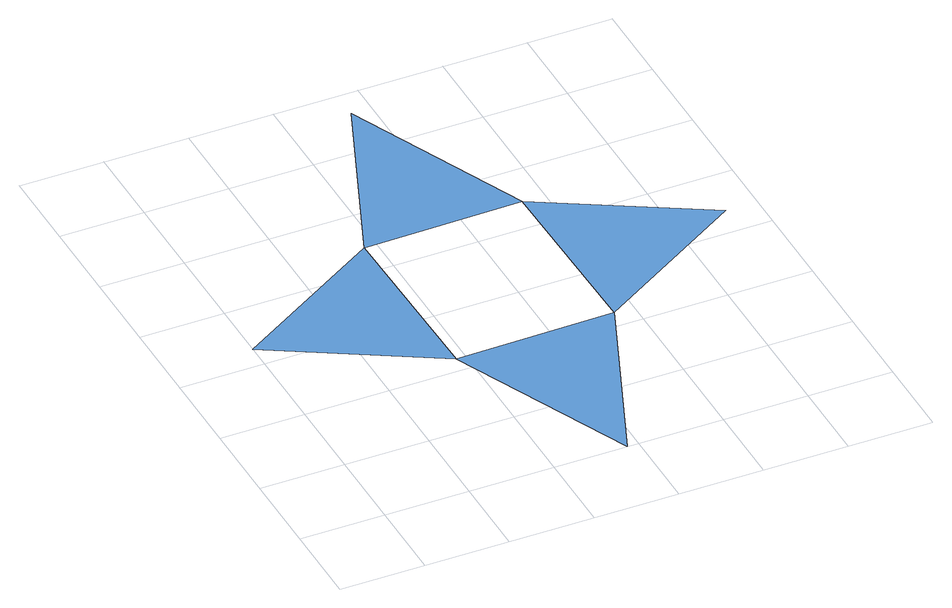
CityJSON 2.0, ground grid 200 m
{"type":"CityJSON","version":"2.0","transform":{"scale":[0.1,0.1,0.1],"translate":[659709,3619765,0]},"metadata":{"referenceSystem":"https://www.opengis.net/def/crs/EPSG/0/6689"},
"CityObjects":{
"waterbody1":{"type":"WaterBody","attributes":{"name":"中央に大きな四角形の穴がある三角形メッシュ","class":"1140","function":"1","RiverFloodingRiskAttribute.description":"1","RiverFloodingRiskAttribute.rank":"1","RiverFloodingRiskAttribute.adminType":"1","RiverFloodingRiskAttribute.scale":"1"},"geometry":[{"type":"MultiSurface","lod":"1","boundaries":[[[0,1,2]],[[3,4,1]],[[5,6,4]],[[7,2,6]]]}]}
},
"vertices":[
[11250,6750,0],[7465,8907,0],[7536,4472,0],[5519,13312,0],[3715,8846,0],[2,6569,0],[3787,4411,0],[5733,7,0]
]}
